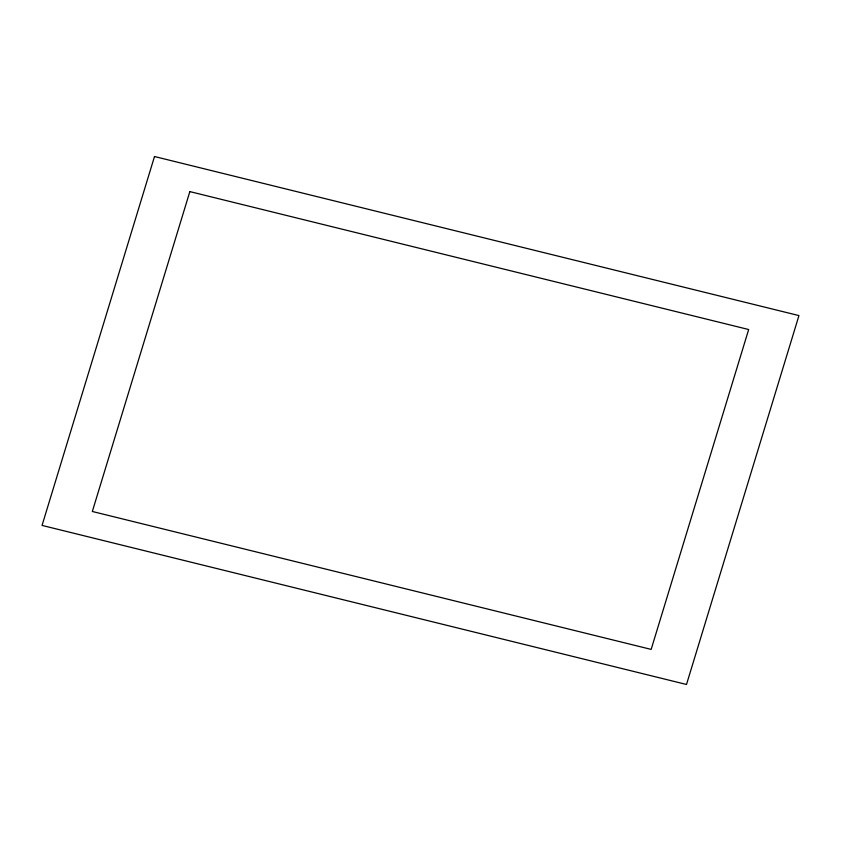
<?xml version="1.0" encoding="UTF-8"?>
<svg xmlns="http://www.w3.org/2000/svg" width="841" height="841" viewBox="0 0 841 841"><rect width="100%" height="100%" fill="white"/><g stroke="black" fill="none" stroke-linecap="round" stroke-linejoin="round"><path stroke-width="1.26" d="M154.502 156.521L42.05 525.415L686.498 684.479L798.95 315.585L154.502 156.521M189.845 191.601L92.331 511.475L651.155 649.399L748.669 329.525L189.845 191.601"/></g></svg>
